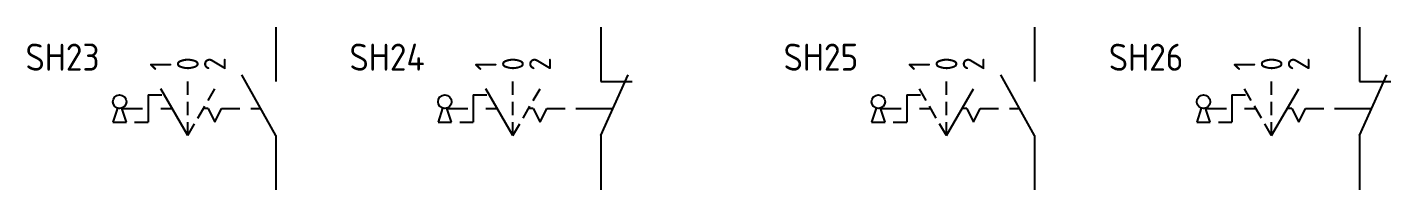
# Model space of a CAD drawing. Header units: millimetres. Extents: x 1746 to 2533, y 1027 to 2108.
# Drawn here: x 2407.1 to 2532.9, y 2032.5 to 2047.5 of the extents above; entities that cross this region are included whole.
import ezdxf
from ezdxf.enums import TextEntityAlignment as Align

# ---------------------------------------------------------------- set-up
doc = ezdxf.new("R2010")
doc.units = ezdxf.units.MM
for name, color, linetype in [('POS', 7, 'Continuous'), ('SYMS', 7, 'Continuous'), ('TAGS', 7, 'Continuous')]:
    doc.layers.add(name, color=color, linetype=linetype)
doc.styles.add('WD_IEC', font='isocp2.shx', dxfattribs={"width": 0.9, "height": 4})

# ---------------------------------------------------------------- blocks, each defined once
blk = doc.blocks.new('VSS11S44')
for p, q in [((0, 7.5), (0, 2.5)), ((0, -2.5), (-3.12, 3.12)), ((-8.12, -2.5), (-10.62, 1.83)), ((-8.12, 1.25), (-8.12, 2.5)), ((-6.25, 0.75), (-5.62, 1.83)), ((-14.61, 0.04), (-15.03, -1.25)), ((-13.78, -1.25), (-14.21, 0.04)), ((-14.2, 0), (-12.29, 0)), ((-11.78, 1.25), (-10.53, 1.25)), ((-11.78, 1.25), (-11.78, -1.25)), ((-10.62, 0), (-9.57, 0)), ((-8.12, -0.62), (-8.12, 0.63)), ((-7.19, -0.88), (-6.56, 0.21)), ((-6.25, 0), (-6.68, 0)), ((-6.25, 0), (-5.62, -1.25)), ((-5.62, -1.25), (-5, 0)), ((-5, 0), (-3.31, 0)), ((-2.31, 0), (-1.39, 0)), ((-15.03, -1.25), (-13.78, -1.25)), ((-13.03, -1.25), (-11.78, -1.25)), ((-8.12, -2.5), (-8.12, -1.25)), ((-8.12, -2.5), (-7.5, -1.42)), ((0, -2.5), (0, -7.5))]:
    blk.add_line(p, q)
blk.add_circle((-14.41, 0.63), 0.625)
at = {"style": 'WD_IEC'}
for tag, p in [('INST', (-16.26, 9.49)), ('LOC', (-16.26, 6.49)), ('TAG1', (-16.26, 3.49)), ('DESC1', (-16.26, -9.62)), ('DESC2', (-16.26, -12.62)), ('DESC3', (-16.26, -15.62))]:
    blk.add_attdef(tag, text='', height=2.5, dxfattribs=at).set_placement(p, align=Align.RIGHT)
at = {"style": 'WD_IEC', "flags": 8}
for tag, p in [('POS2', (-8.12, 3.5)), ('POS3', (-5.62, 3.5)), ('POS1', (-10.62, 3.5))]:
    blk.add_attdef(tag, text='', height=2, rotation=90, dxfattribs=at).set_placement(p, align=Align.MIDDLE_LEFT)
at = {"style": 'WD_IEC', "flags": 1}
for tag, p, height in [('X2TERM01', (0, 7.5), 0.32), ('CONTACT', (0.75, 3.89), 1), ('COMMON', (2, 2.64), 1), ('MFG', (-20.2, 0.06), 1.5), ('X1LINK', (0, 0), 0.32), ('CAT', (-20.2, -2.51), 1.5), ('ASSYCODE', (1, -3.5), 1), ('FAMILY', (1, -5), 1), ('CATDESC', (1, -6.5), 1), ('X8TERM02', (0, -7.5), 0.32)]:
    blk.add_attdef(tag, p, '', height=height, dxfattribs=at)
at = {"style": 'WD_IEC'}
blk.add_attdef('TERM01', text='', height=2, rotation=90, dxfattribs=at).set_placement((-1, 7.5), align=Align.RIGHT)
blk.add_attdef('TERM02', (-1.1, -7.8), '', height=2, rotation=90, dxfattribs=at)
at = {"lineweight": 15, "style": 'WD_IEC'}
blk.add_attdef('XREF', text='', height=2.5, dxfattribs=at).set_placement((-16.26, -6.62), align=Align.RIGHT)
blk = doc.blocks.new('VSS12S44')
for p, q in [((0, 7.5), (0, 2.5)), ((0, -2.5), (2.5, 3.12)), ((-8.12, -2.5), (-10.62, 1.83)), ((-8.12, 1.25), (-8.12, 2.5)), ((-6.25, 0.75), (-5.62, 1.83)), ((0, 2.5), (2.87, 2.5)), ((-14.61, 0.04), (-15.03, -1.25)), ((-13.78, -1.25), (-14.21, 0.04)), ((-14.2, 0), (-12.29, 0)), ((-11.78, 1.25), (-10.53, 1.25)), ((-11.78, 1.25), (-11.78, -1.25)), ((-10.62, 0), (-9.57, 0)), ((-8.12, -0.62), (-8.12, 0.63)), ((-7.19, -0.88), (-6.56, 0.21)), ((-6.25, 0), (-6.68, 0)), ((-6.25, 0), (-5.62, -1.25)), ((-5.62, -1.25), (-5, 0)), ((-5, 0), (-3.31, 0)), ((-2.31, 0), (1.11, 0)), ((-15.03, -1.25), (-13.78, -1.25)), ((-13.03, -1.25), (-11.78, -1.25)), ((-8.12, -2.5), (-8.12, -1.25)), ((-8.12, -2.5), (-7.5, -1.42)), ((0, -2.5), (0, -7.5))]:
    blk.add_line(p, q)
blk.add_circle((-14.41, 0.63), 0.625)
at = {"style": 'WD_IEC'}
for tag, p in [('INST', (-16.26, 9.49)), ('LOC', (-16.26, 6.49)), ('TAG1', (-16.26, 3.49)), ('DESC1', (-16.26, -9.62)), ('DESC2', (-16.26, -12.62)), ('DESC3', (-16.26, -15.62))]:
    blk.add_attdef(tag, text='', height=2.5, dxfattribs=at).set_placement(p, align=Align.RIGHT)
at = {"style": 'WD_IEC', "flags": 8}
for tag, p in [('POS2', (-8.12, 3.5)), ('POS3', (-5.62, 3.5)), ('POS1', (-10.62, 3.5))]:
    blk.add_attdef(tag, text='', height=2, rotation=90, dxfattribs=at).set_placement(p, align=Align.MIDDLE_LEFT)
at = {"style": 'WD_IEC', "flags": 1}
for tag, p, height in [('X2TERM01', (0, 7.5), 0.32), ('CONTACT', (0.75, 3.89), 1), ('COMMON', (2, 2.64), 1), ('MFG', (-20.2, 0.06), 1.5), ('X1LINK', (1.95, 0), 0.32), ('CAT', (-20.2, -2.51), 1.5), ('ASSYCODE', (1, -3.5), 1), ('FAMILY', (1, -5), 1), ('CATDESC', (1, -6.5), 1), ('X8TERM02', (0, -7.5), 0.32)]:
    blk.add_attdef(tag, p, '', height=height, dxfattribs=at)
at = {"style": 'WD_IEC'}
blk.add_attdef('TERM01', text='', height=2, rotation=90, dxfattribs=at).set_placement((-1, 7.5), align=Align.RIGHT)
blk.add_attdef('TERM02', (-1.1, -7.8), '', height=2, rotation=90, dxfattribs=at)
at = {"lineweight": 15, "style": 'WD_IEC'}
blk.add_attdef('XREF', text='', height=2.5, dxfattribs=at).set_placement((-16.26, -6.62), align=Align.RIGHT)
blk = doc.blocks.new('VSS11S45')
for p, q in [((0, 7.5), (0, 2.5)), ((0, -2.5), (-3.12, 3.12)), ((-10, 0.75), (-10.62, 1.83)), ((-8.12, 1.25), (-8.12, 2.5)), ((-8.12, -2.5), (-5.62, 1.83)), ((-14.61, 0.04), (-15.03, -1.25)), ((-13.78, -1.25), (-14.21, 0.04)), ((-14.2, 0), (-12.29, 0)), ((-11.78, 1.25), (-10.53, 1.25)), ((-11.78, 1.25), (-11.78, -1.25)), ((-10.62, 0), (-9.57, 0)), ((-9.06, -0.88), (-9.69, 0.21)), ((-8.12, -0.62), (-8.12, 0.63)), ((-6.25, 0), (-6.68, 0)), ((-6.25, 0), (-5.62, -1.25)), ((-5.62, -1.25), (-5, 0)), ((-5, 0), (-3.31, 0)), ((-2.31, 0), (-1.39, 0)), ((-15.03, -1.25), (-13.78, -1.25)), ((-13.03, -1.25), (-11.78, -1.25)), ((-8.12, -2.5), (-8.12, -1.25)), ((-8.12, -2.5), (-8.75, -1.42)), ((0, -2.5), (0, -7.5))]:
    blk.add_line(p, q)
blk.add_circle((-14.41, 0.63), 0.625)
at = {"style": 'WD_IEC'}
for tag, p in [('INST', (-16.26, 9.49)), ('LOC', (-16.26, 6.49)), ('TAG1', (-16.26, 3.49)), ('DESC1', (-16.26, -9.62)), ('DESC2', (-16.26, -12.62)), ('DESC3', (-16.26, -15.62))]:
    blk.add_attdef(tag, text='', height=2.5, dxfattribs=at).set_placement(p, align=Align.RIGHT)
at = {"style": 'WD_IEC', "flags": 8}
for tag, p in [('POS2', (-8.12, 3.5)), ('POS3', (-5.62, 3.5)), ('POS1', (-10.62, 3.5))]:
    blk.add_attdef(tag, text='', height=2, rotation=90, dxfattribs=at).set_placement(p, align=Align.MIDDLE_LEFT)
at = {"style": 'WD_IEC', "flags": 1}
for tag, p, height in [('X2TERM01', (0, 7.5), 0.32), ('CONTACT', (0.75, 3.89), 1), ('COMMON', (2, 2.64), 1), ('MFG', (-20.2, 0.06), 1.5), ('X1LINK', (0, 0), 0.32), ('CAT', (-20.2, -2.51), 1.5), ('ASSYCODE', (1, -3.5), 1), ('FAMILY', (1, -5), 1), ('CATDESC', (1, -6.5), 1), ('X8TERM02', (0, -7.5), 0.32)]:
    blk.add_attdef(tag, p, '', height=height, dxfattribs=at)
at = {"style": 'WD_IEC'}
blk.add_attdef('TERM01', text='', height=2, rotation=90, dxfattribs=at).set_placement((-1, 7.5), align=Align.RIGHT)
blk.add_attdef('TERM02', (-1.1, -7.8), '', height=2, rotation=90, dxfattribs=at)
at = {"lineweight": 15, "style": 'WD_IEC'}
blk.add_attdef('XREF', text='', height=2.5, dxfattribs=at).set_placement((-16.26, -6.62), align=Align.RIGHT)
blk = doc.blocks.new('VSS12S45')
for p, q in [((0, 7.5), (0, 2.5)), ((0, -2.5), (2.5, 3.12)), ((-10, 0.75), (-10.62, 1.83)), ((-8.12, 1.25), (-8.12, 2.5)), ((-8.12, -2.5), (-5.62, 1.83)), ((0, 2.5), (2.87, 2.5)), ((-14.61, 0.04), (-15.03, -1.25)), ((-13.78, -1.25), (-14.21, 0.04)), ((-14.2, 0), (-12.29, 0)), ((-11.78, 1.25), (-10.53, 1.25)), ((-11.78, 1.25), (-11.78, -1.25)), ((-10.62, 0), (-9.57, 0)), ((-9.06, -0.88), (-9.69, 0.21)), ((-8.12, -0.62), (-8.12, 0.63)), ((-6.25, 0), (-6.68, 0)), ((-6.25, 0), (-5.62, -1.25)), ((-5.62, -1.25), (-5, 0)), ((-5, 0), (-3.31, 0)), ((-2.31, 0), (1.11, 0)), ((-15.03, -1.25), (-13.78, -1.25)), ((-13.03, -1.25), (-11.78, -1.25)), ((-8.12, -2.5), (-8.12, -1.25)), ((-8.12, -2.5), (-8.75, -1.42)), ((0, -2.5), (0, -7.5))]:
    blk.add_line(p, q)
blk.add_circle((-14.41, 0.63), 0.625)
at = {"style": 'WD_IEC'}
for tag, p in [('INST', (-16.26, 9.48)), ('LOC', (-16.26, 6.48)), ('TAG1', (-16.26, 3.48)), ('DESC1', (-16.26, -9.64)), ('DESC2', (-16.26, -12.64)), ('DESC3', (-16.26, -15.64))]:
    blk.add_attdef(tag, text='', height=2.5, dxfattribs=at).set_placement(p, align=Align.RIGHT)
at = {"style": 'WD_IEC', "flags": 8}
for tag, p in [('POS2', (-8.12, 3.5)), ('POS3', (-5.62, 3.5)), ('POS1', (-10.62, 3.5))]:
    blk.add_attdef(tag, text='', height=2, rotation=90, dxfattribs=at).set_placement(p, align=Align.MIDDLE_LEFT)
at = {"style": 'WD_IEC', "flags": 1}
for tag, p, height in [('X2TERM01', (0, 7.5), 0.32), ('CONTACT', (0.75, 3.89), 1), ('COMMON', (2, 2.64), 1), ('MFG', (-20.2, 0.05), 1.5), ('X1LINK', (1.88, 0), 0.32), ('CAT', (-20.2, -2.53), 1.5), ('ASSYCODE', (1, -3.5), 1), ('FAMILY', (1, -5), 1), ('CATDESC', (1, -6.5), 1), ('X8TERM02', (0, -7.5), 0.32)]:
    blk.add_attdef(tag, p, '', height=height, dxfattribs=at)
at = {"style": 'WD_IEC'}
blk.add_attdef('TERM01', text='', height=2, rotation=90, dxfattribs=at).set_placement((-1, 7.5), align=Align.RIGHT)
blk.add_attdef('TERM02', (-1.1, -7.8), '', height=2, rotation=90, dxfattribs=at)
at = {"lineweight": 15, "style": 'WD_IEC'}
blk.add_attdef('XREF', text='', height=2.5, dxfattribs=at).set_placement((-16.26, -6.64), align=Align.RIGHT)

msp = doc.modelspace()

# ---------------------------------------------------------------- block references
at = {"layer": 'SYMS'}
ref = msp.add_blockref('VSS11S44', (2430, 2040), dxfattribs=at)
ref.add_attrib('POS1', '1', dxfattribs={"layer": 'POS', "height": 2, "rotation": 90, "style": 'WD_IEC', "flags": 8}).set_placement((2419.38, 2043.5), align=Align.MIDDLE_LEFT)
ref.add_attrib('POS2', '0', dxfattribs={"layer": 'POS', "height": 2, "rotation": 90, "style": 'WD_IEC', "flags": 8}).set_placement((2421.88, 2043.5), align=Align.MIDDLE_LEFT)
ref.add_attrib('POS3', '2', dxfattribs={"layer": 'POS', "height": 2, "rotation": 90, "style": 'WD_IEC', "flags": 8}).set_placement((2424.38, 2043.5), align=Align.MIDDLE_LEFT)
ref.add_attrib('TAG1', 'SH23', dxfattribs={"layer": 'TAGS', "height": 2.5, "style": 'WD_IEC'}).set_placement((2413.74, 2043.49), align=Align.RIGHT)
ref = msp.add_blockref('VSS12S44', (2460, 2040), dxfattribs=at)
ref.add_attrib('POS1', '1', dxfattribs={"layer": 'POS', "height": 2, "rotation": 90, "style": 'WD_IEC', "flags": 8}).set_placement((2449.38, 2043.5), align=Align.MIDDLE_LEFT)
ref.add_attrib('POS2', '0', dxfattribs={"layer": 'POS', "height": 2, "rotation": 90, "style": 'WD_IEC', "flags": 8}).set_placement((2451.88, 2043.5), align=Align.MIDDLE_LEFT)
ref.add_attrib('POS3', '2', dxfattribs={"layer": 'POS', "height": 2, "rotation": 90, "style": 'WD_IEC', "flags": 8}).set_placement((2454.38, 2043.5), align=Align.MIDDLE_LEFT)
ref.add_attrib('TAG1', 'SH24', dxfattribs={"layer": 'TAGS', "height": 2.5, "style": 'WD_IEC'}).set_placement((2443.74, 2043.49), align=Align.RIGHT)
ref = msp.add_blockref('VSS11S45', (2500, 2040), dxfattribs=at)
ref.add_attrib('POS1', '1', dxfattribs={"layer": 'POS', "height": 2, "rotation": 90, "style": 'WD_IEC', "flags": 8}).set_placement((2489.38, 2043.5), align=Align.MIDDLE_LEFT)
ref.add_attrib('POS2', '0', dxfattribs={"layer": 'POS', "height": 2, "rotation": 90, "style": 'WD_IEC', "flags": 8}).set_placement((2491.88, 2043.5), align=Align.MIDDLE_LEFT)
ref.add_attrib('POS3', '2', dxfattribs={"layer": 'POS', "height": 2, "rotation": 90, "style": 'WD_IEC', "flags": 8}).set_placement((2494.38, 2043.5), align=Align.MIDDLE_LEFT)
ref.add_attrib('TAG1', 'SH25', dxfattribs={"layer": 'TAGS', "height": 2.5, "style": 'WD_IEC'}).set_placement((2483.74, 2043.49), align=Align.RIGHT)
ref = msp.add_blockref('VSS12S45', (2530, 2040), dxfattribs=at)
ref.add_attrib('POS1', '1', dxfattribs={"layer": 'POS', "height": 2, "rotation": 90, "style": 'WD_IEC', "flags": 8}).set_placement((2519.38, 2043.5), align=Align.MIDDLE_LEFT)
ref.add_attrib('POS2', '0', dxfattribs={"layer": 'POS', "height": 2, "rotation": 90, "style": 'WD_IEC', "flags": 8}).set_placement((2521.88, 2043.5), align=Align.MIDDLE_LEFT)
ref.add_attrib('POS3', '2', dxfattribs={"layer": 'POS', "height": 2, "rotation": 90, "style": 'WD_IEC', "flags": 8}).set_placement((2524.38, 2043.5), align=Align.MIDDLE_LEFT)
ref.add_attrib('TAG1', 'SH26', dxfattribs={"layer": 'TAGS', "height": 2.5, "style": 'WD_IEC'}).set_placement((2513.74, 2043.48), align=Align.RIGHT)

doc.saveas('drawing.dxf')
